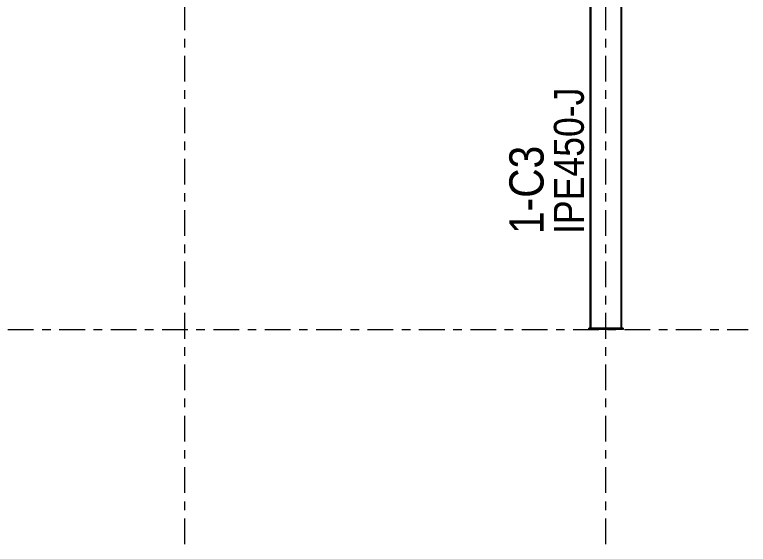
# Model space of a CAD drawing. Header units: millimetres. Extents: x -49 to 773, y -77 to 497.
# Drawn here: x 484.7 to 570.4, y 331.4 to 393.2 of the extents above; entities that cross this region are included whole.
import ezdxf

# ---------------------------------------------------------------- set-up
doc = ezdxf.new("R2010")
doc.units = ezdxf.units.MM
for name, pattern in [('XKITLINE00', [0]), ('XKITLINE02', [4, 2, -2]), ('XKITLINE03', [6, 3, -1, 1, -1])]:
    doc.linetypes.add(name, pattern=pattern)
for name, color, linetype, lineweight in [('Part', 2, 'Continuous', 0), ('PartMark', 7, 'Continuous', 0), ('S-grid', 1, 'Continuous', 0)]:
    doc.layers.add(name, color=color, linetype=linetype, lineweight=lineweight)
doc.styles.add('ARIAL', font='ARIAL.TTF')

# ---------------------------------------------------------------- blocks, each defined once
blk = doc.blocks.new('*A1454')
at = {"layer": 'S-grid', "color": 1, "linetype": 'XKITLINE03', "lineweight": 0}
blk.add_line((57.907, 356.407), (570.364, 356.407), dxfattribs=at)
blk = doc.blocks.new('*A1732')
at = {"layer": 'S-grid', "color": 1, "linetype": 'XKITLINE03', "lineweight": 0}
for p, q in [((553.732, 441.57), (553.732, 479.948)), ((553.732, 331.353), (553.732, 431.816))]:
    blk.add_line(p, q, dxfattribs=at)
at = {"layer": 'S-grid', "color": 3, "style": 'ARIAL', "width": 0.85}
blk.add_text('S', height=3, dxfattribs=at).set_placement((552.397, 480.948))
blk = doc.blocks.new('*A1733')
at = {"layer": 'S-grid', "color": 1, "linetype": 'XKITLINE03', "lineweight": 0}
blk.add_line((504.565, 331.353), (504.565, 479.948), dxfattribs=at)
at = {"layer": 'S-grid', "color": 3, "style": 'ARIAL', "width": 0.85}
blk.add_text('T3', height=3, dxfattribs=at).set_placement((502.231, 480.948))
blk = doc.blocks.new('*A1741')
at = {"layer": 'Part', "color": 7, "linetype": 'XKITLINE02', "lineweight": 0}
for p, q in [((555.607, 431.205), (551.857, 428.249)), ((551.857, 422.282), (551.857, 421.948)), ((551.973, 422.282), (551.973, 421.948)), ((551.973, 398.032), (551.973, 397.948)), ((555.49, 398.032), (555.49, 397.948)), ((551.857, 356.573), (555.607, 356.573))]:
    blk.add_line(p, q, dxfattribs=at)
at = {"layer": 'Part', "color": 2, "linetype": 'XKITLINE00', "lineweight": 0}
for p, q in [((555.49, 431.113), (555.49, 398.032)), ((555.607, 356.573), (555.607, 431.205)), ((551.857, 428.249), (551.857, 422.282)), ((551.973, 428.341), (551.973, 422.282)), ((551.857, 421.948), (551.857, 356.573)), ((551.973, 421.948), (551.973, 398.032)), ((551.973, 397.948), (551.973, 356.573)), ((555.49, 397.948), (555.49, 356.573))]:
    blk.add_line(p, q, dxfattribs=at)
blk = doc.blocks.new('*A1745')
at = {"layer": 'Part', "color": 2, "linetype": 'XKITLINE00', "lineweight": 0}
for p, q in [((555.732, 356.573), (551.732, 356.573)), ((551.732, 356.407), (551.732, 356.573)), ((555.732, 356.407), (551.732, 356.407)), ((555.732, 356.573), (555.732, 356.407))]:
    blk.add_line(p, q, dxfattribs=at)
blk = doc.blocks.new('*A2004')
at = {"layer": 'PartMark', "color": 7, "style": 'ARIAL', "width": 0.85}
blk.add_text('IPE450-J', height=3.5, rotation=90.00021, dxfattribs=at).set_placement((551.157, 367.573))
at = {"layer": 'PartMark', "color": 3, "style": 'ARIAL', "width": 0.85}
blk.add_text('1-C3', height=4, rotation=90.00021, dxfattribs=at).set_placement((546.457, 367.573))

msp = doc.modelspace()

# ---------------------------------------------------------------- block references
at = {"lineweight": 0}
for name in ['*A1733', '*A1732', '*A1741', '*A2004', '*A1454', '*A1745']:
    msp.add_blockref(name, (0, 0), dxfattribs=at)

doc.saveas('drawing.dxf')
